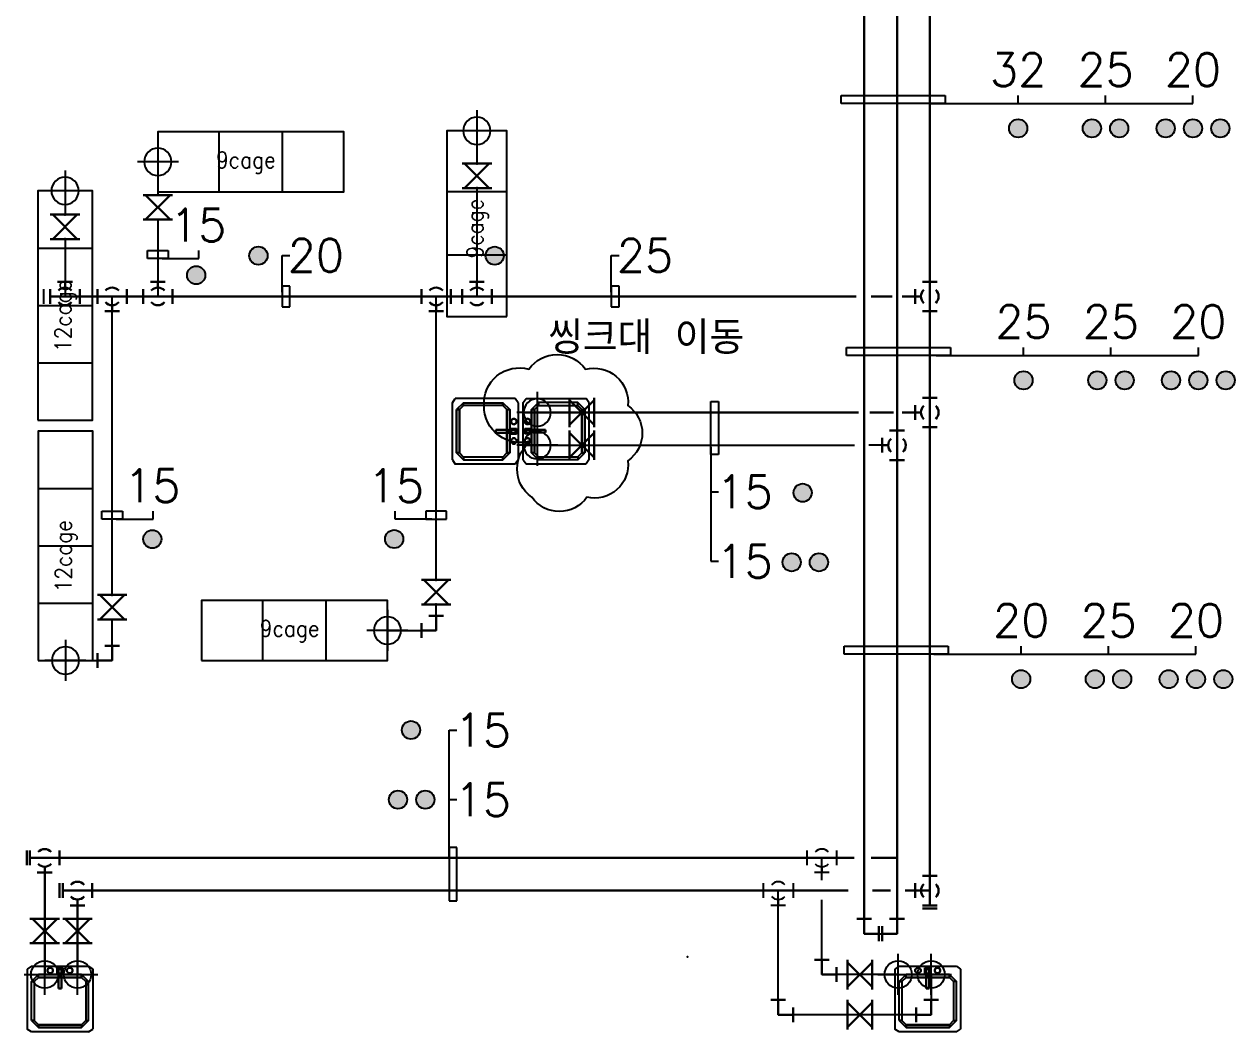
# Model space of a CAD drawing. Header units: millimetres. Extents: x 98929 to 11941380, y 952 to 54154.
# Drawn here: x 252587 to 263665, y 13896 to 23122 of the extents above; entities that cross this region are included whole.
import ezdxf
from ezdxf.enums import TextEntityAlignment as Align

# ---------------------------------------------------------------- set-up
doc = ezdxf.new("R2010")
doc.units = ezdxf.units.MM
doc.linetypes.add('HIDDEN', pattern=[0.375, 0.25, -0.125])
doc.linetypes.add('PHANTOM', pattern=[63.5, 31.75, -6.35, 6.35, -6.35, 6.35, -6.35])
for name, color, linetype, lineweight in [('-급수', 3, 'Continuous', 30), ('-급탕', 2, 'Continuous', 30), ('-환탕', 4, 'Continuous', 30)]:
    doc.layers.add(name, color=color, linetype=linetype, lineweight=lineweight)
for name, color, linetype in [('1', 1, 'Continuous'), ('5TXT', 7, 'Continuous'), ('ex', 1, 'Continuous'), ('pipe', 3, 'Continuous'), ('VENT', 7, 'HIDDEN'), ('빌트인', 8, 'Continuous')]:
    doc.layers.add(name, color=color, linetype=linetype)
doc.styles.add('굴림', font='simple.shx', dxfattribs={"bigfont": 'whgtxt.shx'})
doc.styles.add('으뜸체', font='simplex.shx', dxfattribs={"bigfont": 'whgtxt.shx'})

# ---------------------------------------------------------------- blocks, each defined once
blk = doc.blocks.new('SINK2')
at = {"layer": '빌트인'}
for p, q in [((-262, 600), (-300, 575)), ((-300, 25), (-300, 575)), ((-262, 600), (262, 600)), ((-198, 562), (-262, 498)), ((-262, 498), (-198, 562)), ((198, 562), (-198, 562)), ((-198, 562), (198, 562)), ((-198, 536), (-198, 562)), ((-198, 536), (-198, 562)), ((262, 498), (198, 562)), ((198, 562), (198, 536)), ((262, 498), (198, 562)), ((198, 536), (198, 562)), ((262, 600), (300, 575)), ((300, 25), (300, 575)), ((-262, 498), (-262, 140)), ((-262, 498), (-262, 140)), ((-236, 498), (-262, 498)), ((-236, 498), (-262, 498)), ((-236, 498), (-198, 536)), ((-198, 536), (-236, 498)), ((-236, 140), (-236, 498)), ((-236, 140), (-236, 498)), ((-198, 536), (198, 536)), ((198, 536), (-198, 536)), ((236, 498), (198, 536)), ((198, 536), (236, 498)), ((236, 140), (236, 498)), ((236, 498), (262, 498)), ((236, 140), (236, 498)), ((236, 498), (262, 498)), ((262, 498), (262, 140)), ((262, 498), (262, 140)), ((-262, 140), (-198, 76)), ((-262, 140), (-236, 140)), ((-198, 76), (-262, 140)), ((-262, 140), (-236, 140)), ((-198, 102), (-236, 140)), ((-236, 140), (-198, 102)), ((-13, 204), (-13, 89)), ((13, 204), (-13, 204)), ((-13, 204), (-13, 102)), ((13, 204), (-13, 204)), ((-13, 204), (13, 204)), ((13, 204), (-13, 204)), ((-13, 204), (-13, 102)), ((-13, 89), (-13, 204)), ((13, 89), (13, 204)), ((13, 102), (13, 204)), ((13, 204), (13, 102)), ((13, 89), (13, 204)), ((198, 76), (262, 140)), ((236, 140), (198, 102)), ((262, 140), (198, 76)), ((198, 102), (236, 140)), ((262, 140), (236, 140)), ((236, 140), (262, 140)), ((-262, 0), (-300, 25)), ((262, 0), (-262, 0)), ((198, 102), (-198, 102)), ((-198, 102), (198, 102)), ((-198, 76), (-198, 102)), ((-198, 102), (-198, 76)), ((-198, 76), (198, 76)), ((198, 76), (-198, 76)), ((-114, 45), (-115, 38)), ((-115, 38), (-114, 45)), ((-114, 45), (-115, 38)), ((-115, 38), (-114, 45)), ((-115, 38), (-114, 32)), ((-114, 32), (-115, 38)), ((-115, 38), (-114, 32)), ((-114, 32), (-115, 38)), ((-111, 51), (-114, 45)), ((-114, 45), (-111, 51)), ((-111, 51), (-114, 45)), ((-114, 45), (-111, 51)), ((-114, 32), (-111, 25)), ((-111, 25), (-114, 32)), ((-114, 32), (-111, 25)), ((-111, 25), (-114, 32)), ((-107, 56), (-111, 51)), ((-111, 51), (-107, 56)), ((-107, 56), (-111, 51)), ((-111, 51), (-107, 56)), ((-111, 25), (-107, 20)), ((-107, 20), (-111, 25)), ((-111, 25), (-107, 20)), ((-107, 20), (-111, 25)), ((-102, 60), (-107, 56)), ((-107, 56), (-102, 60)), ((-102, 60), (-107, 56)), ((-107, 56), (-102, 60)), ((-107, 20), (-102, 16)), ((-102, 16), (-107, 20)), ((-107, 20), (-102, 16)), ((-102, 16), (-107, 20)), ((-96, 63), (-102, 60)), ((-102, 60), (-96, 63)), ((-96, 63), (-102, 60)), ((-102, 60), (-96, 63)), ((-102, 16), (-96, 14)), ((-96, 14), (-102, 16)), ((-102, 16), (-96, 14)), ((-96, 14), (-102, 16)), ((-89, 64), (-96, 63)), ((-96, 63), (-89, 64)), ((-89, 64), (-96, 63)), ((-96, 63), (-89, 64)), ((-96, 14), (-89, 13)), ((-89, 13), (-96, 14)), ((-96, 14), (-89, 13)), ((-89, 13), (-96, 14)), ((-82, 63), (-89, 64)), ((-82, 63), (-89, 64)), ((-89, 64), (-82, 63)), ((-82, 63), (-89, 64)), ((-89, 13), (-82, 14)), ((-82, 14), (-89, 13)), ((-89, 13), (-82, 14)), ((-82, 14), (-89, 13)), ((-76, 60), (-82, 63)), ((-82, 63), (-76, 60)), ((-76, 60), (-82, 63)), ((-82, 63), (-76, 60)), ((-82, 14), (-76, 16)), ((-76, 16), (-82, 14)), ((-82, 14), (-76, 16)), ((-76, 16), (-82, 14)), ((-71, 56), (-76, 60)), ((-76, 60), (-71, 56)), ((-71, 56), (-76, 60)), ((-76, 60), (-71, 56)), ((-76, 16), (-71, 20)), ((-71, 20), (-76, 16)), ((-76, 16), (-71, 20)), ((-71, 20), (-76, 16)), ((-67, 51), (-71, 56)), ((-71, 56), (-67, 51)), ((-67, 51), (-71, 56)), ((-71, 56), (-67, 51)), ((-71, 20), (-67, 25)), ((-67, 25), (-71, 20)), ((-71, 20), (-67, 25)), ((-67, 25), (-71, 20)), ((-64, 45), (-67, 51)), ((-67, 51), (-64, 45)), ((-64, 45), (-67, 51)), ((-67, 51), (-64, 45)), ((-67, 25), (-64, 32)), ((-64, 32), (-67, 25)), ((-67, 25), (-64, 32)), ((-64, 32), (-67, 25)), ((-64, 38), (-64, 45)), ((-64, 45), (-64, 38)), ((-64, 38), (-64, 45)), ((-64, 45), (-64, 38)), ((-64, 32), (-64, 38)), ((-64, 38), (-64, 32)), ((-64, 32), (-64, 38)), ((-64, 38), (-64, 32)), ((-13, 64), (-25, 76)), ((-25, 76), (25, 76)), ((-25, 76), (-13, 64)), ((-25, 13), (-25, 76)), ((-13, 25), (-25, 13)), ((-13, 25), (-25, 13)), ((25, 13), (-25, 13)), ((13, 102), (-13, 102)), ((-13, 102), (13, 102)), ((-13, 64), (-13, 102)), ((-13, 102), (-13, 89)), ((-13, 102), (-13, 89)), ((-13, 64), (-13, 102)), ((-13, 89), (13, 89)), ((-13, 89), (13, 89)), ((-13, 25), (-13, 89)), ((-13, 89), (-13, 25)), ((13, 64), (-13, 64)), ((13, 64), (-13, 64)), ((-13, 25), (-13, 64)), ((13, 25), (-13, 25)), ((13, 25), (-13, 25)), ((13, 102), (13, 64)), ((13, 89), (13, 102)), ((13, 102), (13, 64)), ((13, 102), (13, 89)), ((13, 89), (13, 25)), ((13, 89), (13, 25)), ((25, 76), (13, 64)), ((13, 64), (25, 76)), ((13, 25), (13, 64)), ((13, 25), (25, 13)), ((13, 25), (25, 13)), ((25, 76), (25, 13)), ((67, 51), (64, 45)), ((64, 45), (67, 51)), ((67, 51), (64, 45)), ((64, 45), (67, 51)), ((64, 38), (64, 45)), ((64, 45), (64, 38)), ((64, 38), (64, 45)), ((64, 45), (64, 38)), ((64, 38), (64, 32)), ((64, 32), (64, 38)), ((64, 38), (64, 32)), ((64, 32), (64, 38)), ((64, 32), (67, 25)), ((67, 25), (64, 32)), ((64, 32), (67, 25)), ((67, 25), (64, 32)), ((71, 56), (67, 51)), ((67, 51), (71, 56)), ((71, 56), (67, 51)), ((67, 51), (71, 56)), ((67, 25), (71, 20)), ((71, 20), (67, 25)), ((67, 25), (71, 20)), ((71, 20), (67, 25)), ((76, 60), (71, 56)), ((71, 56), (76, 60)), ((76, 60), (71, 56)), ((71, 56), (76, 60)), ((71, 20), (76, 16)), ((76, 16), (71, 20)), ((71, 20), (76, 16)), ((76, 16), (71, 20)), ((82, 63), (76, 60)), ((76, 60), (82, 63)), ((82, 63), (76, 60)), ((76, 60), (82, 63)), ((76, 16), (82, 14)), ((82, 14), (76, 16)), ((76, 16), (82, 14)), ((82, 14), (76, 16)), ((89, 64), (82, 63)), ((82, 63), (89, 64)), ((89, 64), (82, 63)), ((82, 63), (89, 64)), ((82, 14), (89, 13)), ((89, 13), (82, 14)), ((82, 14), (89, 13)), ((89, 13), (82, 14)), ((96, 63), (89, 64)), ((89, 64), (96, 63)), ((96, 63), (89, 64)), ((89, 64), (96, 63)), ((89, 13), (96, 14)), ((96, 14), (89, 13)), ((89, 13), (96, 14)), ((96, 14), (89, 13)), ((102, 60), (96, 63)), ((96, 63), (102, 60)), ((102, 60), (96, 63)), ((96, 63), (102, 60)), ((96, 14), (102, 16)), ((102, 16), (96, 14)), ((96, 14), (102, 16)), ((102, 16), (96, 14)), ((107, 56), (102, 60)), ((102, 60), (107, 56)), ((107, 56), (102, 60)), ((102, 60), (107, 56)), ((102, 16), (107, 20)), ((107, 20), (102, 16)), ((102, 16), (107, 20)), ((107, 20), (102, 16)), ((111, 51), (107, 56)), ((107, 56), (111, 51)), ((111, 51), (107, 56)), ((107, 56), (111, 51)), ((107, 20), (111, 25)), ((111, 25), (107, 20)), ((107, 20), (111, 25)), ((111, 25), (107, 20)), ((114, 45), (111, 51)), ((111, 51), (114, 45)), ((114, 45), (111, 51)), ((111, 51), (114, 45)), ((111, 25), (114, 32)), ((114, 32), (111, 25)), ((111, 25), (114, 32)), ((114, 32), (111, 25)), ((115, 38), (114, 45)), ((114, 45), (115, 38)), ((115, 38), (114, 45)), ((114, 45), (115, 38)), ((114, 32), (115, 38)), ((115, 38), (114, 32)), ((114, 32), (115, 38)), ((115, 38), (114, 32)), ((198, 102), (198, 76)), ((198, 102), (198, 76)), ((262, 0), (300, 25))]:
    blk.add_line(p, q, dxfattribs=at)
blk = doc.blocks.new('rabbit')
at = {"layer": '빌트인', "linetype": 'Continuous', "lineweight": -3}
for p, q in [((-250, 525), (250, 525)), ((-250, 0), (250, 0)), ((-250, -525), (250, -525))]:
    blk.add_line(p, q, dxfattribs=at)
blk.add_lwpolyline([(-250, -1050), (250, -1050), (250, 1050), (-250, 1050)], close=True, dxfattribs=at)
blk = doc.blocks.new('rabbit2')
at = {"layer": '빌트인', "linetype": 'Continuous', "lineweight": -3}
for p, q in [((0, -275), (0, 275)), ((580, -275), (580, 275))]:
    blk.add_line(p, q, dxfattribs=at)
blk.add_lwpolyline([(-560, -275), (1140, -275), (1140, 275), (-560, 275)], close=True, dxfattribs=at)
blk = doc.blocks.new('P1')
at = {"layer": '1', "color": 1, "linetype": 'Continuous'}
for p, q in [((0, -112.5), (0, 112.5)), ((112.5, 0), (-112.5, 0))]:
    blk.add_line(p, q, dxfattribs=at)
at = {"layer": 'pipe', "color": 2}
blk.add_circle((0, 0), 75, dxfattribs=at)
blk = doc.blocks.new('SF30D2')
at = {"color": 2, "linetype": 'Continuous'}
for p, q in [((0.75, 1.5), (-0.75, 1.5)), ((1.5, -0.75), (1.5, 0.75)), ((-0.75, -1.5), (0.75, -1.5)), ((-0.75, -1.82), (0.75, -1.82))]:
    blk.add_line(p, q, dxfattribs=at)
at = {"color": 0, "linetype": 'Continuous'}
for p, q in [((0, -1.5), (0, 1.5)), ((0.9, 0), (1.5, 0))]:
    blk.add_line(p, q, dxfattribs=at)
at = {"color": 2, "linetype": 'Continuous'}
for start, end in [(131.8103, 228.1897), (311.8103, 408.1897)]:
    blk.add_arc((0, 0), 0.9, start, end, dxfattribs=at)
for p in [(0, 1.5), (1.5, 0)]:
    blk.add_point(p, dxfattribs=at)
blk = doc.blocks.new('SF31T')
at = {"color": 2, "linetype": 'Continuous'}
for p, q in [((-0.75, 1.5), (0.75, 1.5)), ((1.5, 0.75), (1.5, -0.75)), ((-0.75, -1.5), (0.75, -1.5))]:
    blk.add_line(p, q, dxfattribs=at)
at = {"color": 0, "linetype": 'Continuous'}
for p, q in [((0, 1.5), (0, -1.5)), ((1.5, 0), (0.9, 0))]:
    blk.add_line(p, q, dxfattribs=at)
at = {"color": 2, "linetype": 'Continuous'}
for start, end in [(131.8103, 228.1897), (311.8103, 408.1897)]:
    blk.add_arc((0, 0), 0.9, start, end, dxfattribs=at)
for p in [(0, 1.5), (1.5, 0), (0, -1.5)]:
    blk.add_point(p, dxfattribs=at)
blk = doc.blocks.new('SA20L')
at = {"color": 2, "linetype": 'Continuous'}
for p, q in [((1.59, 0.53), (0.53, 1.59)), ((0.53, -1.59), (1.59, -0.53))]:
    blk.add_line(p, q, dxfattribs=at)
at = {"color": 0, "linetype": 'Continuous'}
blk.add_lwpolyline([(1.06, -1.06), (0, 0), (1.06, 1.06)], dxfattribs=at)
at = {"color": 2, "linetype": 'Continuous'}
for p in [(1.06, 1.06), (1.06, -1.06)]:
    blk.add_point(p, dxfattribs=at)
blk = doc.blocks.new('VALG01')
at = {"color": 3, "linetype": 'Continuous'}
for p, q in [((-1.25, 1.5), (-1.25, -1.5)), ((1.25, 1.5), (1.25, -1.5))]:
    blk.add_line(p, q, dxfattribs=at)
at = {"color": 2, "linetype": 'Continuous'}
for p, q in [((-1.25, -1.25), (1.25, 1.25)), ((-1.25, 1.25), (1.25, -1.25))]:
    blk.add_line(p, q, dxfattribs=at)
at = {"color": 3, "linetype": 'Continuous'}
for p in [(-1.25, 0), (1.25, 0)]:
    blk.add_point(p, dxfattribs=at)
blk = doc.blocks.new('A$C2A6351C6')
at = {"xscale": 49.99999999999999, "yscale": 49.99999999999999, "zscale": 49.99999999999999, "rotation": 180}
blk.add_blockref('VALG01', (62.5, 75), dxfattribs=at)

msp = doc.modelspace()

# ---------------------------------------------------------------- hatches: boundary and pattern name
at = {"layer": '5TXT'}
h = msp.add_hatch(color=7, dxfattribs=at)
h.dxf.hatch_style = 1
edge = h.paths.add_edge_path()
edge.add_arc((261682.1, 22168.2), 83.3, -360, 0)
h = msp.add_hatch(color=7, dxfattribs=at)
h.dxf.hatch_style = 1
edge = h.paths.add_edge_path()
edge.add_arc((262357.1, 22168.2), 83.3, -360, 0)
h = msp.add_hatch(color=7, dxfattribs=at)
h.dxf.hatch_style = 1
edge = h.paths.add_edge_path()
edge.add_arc((262607.1, 22168.2), 83.3, -360, 0)
h = msp.add_hatch(color=7, dxfattribs=at)
h.dxf.hatch_style = 1
edge = h.paths.add_edge_path()
edge.add_arc((263032.1, 22168.2), 83.3, -360, 0)
h = msp.add_hatch(color=7, dxfattribs=at)
h.dxf.hatch_style = 1
edge = h.paths.add_edge_path()
edge.add_arc((263282.1, 22168.2), 83.3, -360, 0)
h = msp.add_hatch(color=7, dxfattribs=at)
h.dxf.hatch_style = 1
edge = h.paths.add_edge_path()
edge.add_arc((263532.1, 22168.2), 83.3, -360, 0)
h = msp.add_hatch(color=7, dxfattribs=at)
h.dxf.hatch_style = 1
edge = h.paths.add_edge_path()
edge.add_arc((254730.4, 21002.3), 83.3, -450, -90)
h = msp.add_hatch(color=7, dxfattribs=at)
h.dxf.hatch_style = 1
edge = h.paths.add_edge_path()
edge.add_arc((256892.7, 21002.2), 83.3, -450, -90)
h = msp.add_hatch(color=7, dxfattribs=at)
h.dxf.hatch_style = 1
edge = h.paths.add_edge_path()
edge.add_arc((254160.9, 20823.8), 83.3, -450, -90)
h = msp.add_hatch(color=7, dxfattribs=at)
h.dxf.hatch_style = 1
edge = h.paths.add_edge_path()
edge.add_arc((261731.2, 19861.4), 83.3, -360, 0)
h = msp.add_hatch(color=7, dxfattribs=at)
h.dxf.hatch_style = 1
edge = h.paths.add_edge_path()
edge.add_arc((262406.2, 19861.4), 83.3, -360, 0)
h = msp.add_hatch(color=7, dxfattribs=at)
h.dxf.hatch_style = 1
edge = h.paths.add_edge_path()
edge.add_arc((262656.2, 19861.4), 83.3, -360, 0)
h = msp.add_hatch(color=7, dxfattribs=at)
h.dxf.hatch_style = 1
edge = h.paths.add_edge_path()
edge.add_arc((263081.2, 19861.4), 83.3, -360, 0)
h = msp.add_hatch(color=7, dxfattribs=at)
h.dxf.hatch_style = 1
edge = h.paths.add_edge_path()
edge.add_arc((263331.2, 19861.4), 83.3, -360, 0)
h = msp.add_hatch(color=7, dxfattribs=at)
h.dxf.hatch_style = 1
edge = h.paths.add_edge_path()
edge.add_arc((263581.2, 19861.4), 83.3, -360, 0)
h = msp.add_hatch(color=7, dxfattribs=at)
h.dxf.hatch_style = 1
edge = h.paths.add_edge_path()
edge.add_arc((259709.7, 18831.9), 83.3, -450, -90)
h = msp.add_hatch(color=7, dxfattribs=at)
h.dxf.hatch_style = 1
edge = h.paths.add_edge_path()
edge.add_arc((253758.9, 18407.4), 83.3, -450, -90)
h = msp.add_hatch(color=7, dxfattribs=at)
h.dxf.hatch_style = 1
edge = h.paths.add_edge_path()
edge.add_arc((255972.8, 18407.7), 83.3, 630, 990, ccw=False)
h = msp.add_hatch(color=7, dxfattribs=at)
h.dxf.hatch_style = 1
edge = h.paths.add_edge_path()
edge.add_arc((259609.1, 18195.5), 83.3, -360, 0)
h = msp.add_hatch(color=7, dxfattribs=at)
h.dxf.hatch_style = 1
edge = h.paths.add_edge_path()
edge.add_arc((259859.1, 18195.5), 83.3, -360, 0)
h = msp.add_hatch(color=7, dxfattribs=at)
h.dxf.hatch_style = 1
edge = h.paths.add_edge_path()
edge.add_arc((261709.4, 17125.4), 83.3, -360, 0)
h = msp.add_hatch(color=7, dxfattribs=at)
h.dxf.hatch_style = 1
edge = h.paths.add_edge_path()
edge.add_arc((262384.4, 17125.4), 83.3, -360, 0)
h = msp.add_hatch(color=7, dxfattribs=at)
h.dxf.hatch_style = 1
edge = h.paths.add_edge_path()
edge.add_arc((262634.4, 17125.4), 83.3, -360, 0)
h = msp.add_hatch(color=7, dxfattribs=at)
h.dxf.hatch_style = 1
edge = h.paths.add_edge_path()
edge.add_arc((263059.4, 17125.4), 83.3, -360, 0)
h = msp.add_hatch(color=7, dxfattribs=at)
h.dxf.hatch_style = 1
edge = h.paths.add_edge_path()
edge.add_arc((263309.4, 17125.4), 83.3, -360, 0)
h = msp.add_hatch(color=7, dxfattribs=at)
h.dxf.hatch_style = 1
edge = h.paths.add_edge_path()
edge.add_arc((263559.4, 17125.4), 83.3, -360, 0)
h = msp.add_hatch(color=7, dxfattribs=at)
h.dxf.hatch_style = 1
edge = h.paths.add_edge_path()
edge.add_arc((256126.1, 16659.2), 83.3, -450, -90)
h = msp.add_hatch(color=7, dxfattribs=at)
h.dxf.hatch_style = 1
edge = h.paths.add_edge_path()
edge.add_arc((256007.3, 16022.2), 83.3, -360, 0)
h = msp.add_hatch(color=7, dxfattribs=at)
h.dxf.hatch_style = 1
edge = h.paths.add_edge_path()
edge.add_arc((256257.3, 16022.2), 83.3, -360, 0)

# ---------------------------------------------------------------- linework, layer by layer
at = {"layer": '-급수', "color": 4, "linetype": 'Continuous', "ltscale": 10}
msp.add_line((260273.7, 29137.2), (260273.7, 14794.7), dxfattribs=at)
at = {"layer": '-급수', "linetype": 'Continuous', "lineweight": -3}
for p, q in [((256729.6, 22186.4), (256729.6, 21846)), ((253810.5, 21861.4), (253810.5, 21557.4)), ((256729.6, 21621), (256729.6, 20629.6)), ((252960.5, 21596.4), (252960.5, 21379.5)), ((253810.5, 21332.4), (253810.5, 20629.6)), ((252960.5, 21154.5), (252960.5, 20629.6)), ((253391.4, 17896.3), (253391.4, 20629.6)), ((256356.2, 18034.4), (256356.2, 20629.6)), ((256356.2, 17571.4), (256356.2, 17809.4)), ((253391.4, 17296.4), (253391.4, 17671.3)), ((255910.5, 17571.4), (256356.2, 17571.4)), ((252964.5, 17296.4), (253391.4, 17296.4))]:
    msp.add_line(p, q, dxfattribs=at)
at = {"layer": '-급수', "color": 2, "linetype": 'Continuous', "lineweight": -3}
msp.add_line((252765.5, 20562.1), (252765.5, 20697.1), dxfattribs=at)
at = {"layer": '-급수', "linetype": 'Continuous', "ltscale": 10}
for p, q in [((260199.7, 20629.6, -0.3), (252960.5, 20629.6)), ((260530.6, 20629.6, -0.3), (260337.7, 20629.6, -0.3)), ((260738.7, 20629.6, -0.3), (260620.2, 20629.6, -0.3)), ((253074.6, 15189), (260126.1, 15189, -0.4)), ((260349.6, 15189, -0.4), (260515.2, 15189, -0.5)), ((260647.5, 15189, -0.5), (260873.7, 15189, -0.5)), ((253074.6, 14421.4), (253074.6, 15108))]:
    msp.add_line(p, q, dxfattribs=at)
at = {"layer": '-급수', "color": 4, "linetype": 'Continuous', "lineweight": -3}
msp.add_line((257154.1, 19267.1), (260184.4, 19267.1, -0.3), dxfattribs=at)
at = {"layer": '-급탕', "color": 4, "linetype": 'Continuous', "ltscale": 10}
for p, q in [((260573.7, 28572.2), (260573.7, 14794.7)), ((252774.6, 15489), (260180.6, 15489)), ((252774.6, 14421.4), (252774.6, 15408)), ((260336.2, 15489), (260573.7, 15489))]:
    msp.add_line(p, q, dxfattribs=at)
at = {"layer": '-급탕', "color": 3, "linetype": 'Continuous', "ltscale": 10}
for p, q in [((260221.3, 19567.1), (257157, 19567.1)), ((260540.7, 19567.1, -0.1), (260324.8, 19567.1)), ((260792.7, 19567.1, -0.3), (260619.9, 19567.1, -0.2))]:
    msp.add_line(p, q, dxfattribs=at)
at = {"layer": '-환탕', "color": 3, "linetype": 'Continuous', "ltscale": 10}
msp.add_line((260873.7, 28672.2, 0), (260873.7, 15189, -0.5), dxfattribs=at)
at = {"color": 2, "linetype": 'Continuous', "lineweight": -3}
for p, q in [((259751.2, 15421.5), (259751.2, 15556.5)), ((260021.2, 15556.5), (260021.2, 15421.5)), ((259953.7, 15354), (259818.7, 15354)), ((259352.1, 15121.5, -0.4), (259352.1, 15256.5, -0.4)), ((259622.1, 15256.5, -0.4), (259622.1, 15121.5, -0.4)), ((259554.6, 15054, -0.4), (259419.6, 15054, -0.4))]:
    msp.add_line(p, q, dxfattribs=at)
at = {"color": 4, "linetype": 'Continuous', "lineweight": -3}
msp.add_line((260021.2, 15489), (259751.2, 15489), dxfattribs=at)
at = {"color": 0, "linetype": 'Continuous', "lineweight": -3}
for p, q in [((259886.2, 15408), (259886.2, 15354)), ((259487.1, 15108, -0.4), (259487.1, 15054, -0.4))]:
    msp.add_line(p, q, dxfattribs=at)
at = {"color": 3, "linetype": 'Continuous', "lineweight": -3}
msp.add_line((259622.1, 15189, -0.4), (259352.1, 15189, -0.4), dxfattribs=at)
at = {"color": 2, "linetype": 'Continuous', "lineweight": -3}
for centre, start, end in [((259886.2, 15489), 41.80943, 138.1888), ((259886.2, 15489), 221.80943, 318.1888), ((259487.1, 15189, -0.4), 41.8085, 138.18787), ((259487.1, 15189, -0.4), 221.8085, 318.18787)]:
    msp.add_arc(centre, 81, start, end, dxfattribs=at)
at = {"color": 2, "linetype": 'Continuous'}
for p in [(259751.2, 15489), (259886.2, 15354), (259352.1, 15189, -0.4), (258655.6, 14582, -0.5)]:
    msp.add_point(p, dxfattribs=at)
at = {"layer": '5TXT', "color": 7}
for centre in [(261682.1, 22168.2), (262357.1, 22168.2), (262607.1, 22168.2), (263032.1, 22168.2), (263282.1, 22168.2), (263532.1, 22168.2), (254730.4, 21002.3), (256892.7, 21002.2), (254160.9, 20823.8), (261731.2, 19861.4), (262406.2, 19861.4), (262656.2, 19861.4), (263081.2, 19861.4), (263331.2, 19861.4), (263581.2, 19861.4), (259709.7, 18831.9), (253758.9, 18407.4), (255972.8, 18407.7), (259609.1, 18195.5), (259859.1, 18195.5), (261709.4, 17125.4), (262384.4, 17125.4), (262634.4, 17125.4), (263059.4, 17125.4), (263309.4, 17125.4), (263559.4, 17125.4), (256126.1, 16659.2), (256007.3, 16022.2), (256257.3, 16022.2)]:
    msp.add_circle(centre, 83.3, dxfattribs=at)
at = {"layer": 'ex', "ltscale": 3000}
for p, q in [((260062.6, 22396.8), (260062.6, 22468.8)), ((260062.6, 22468.8), (261015.5, 22468.8)), ((261015.5, 22396.8), (260062.6, 22396.8)), ((260882.1, 22396.8), (263282.1, 22396.8)), ((261682.1, 22396.8), (261682.1, 22468.8)), ((262482.1, 22396.8), (262482.1, 22468.8)), ((263282.1, 22396.7), (263282.1, 22468.7)), ((253716.5, 20976.9), (253716.5, 21048.9)), ((253716.5, 21048.9), (253904.5, 21048.9)), ((254186.4, 20976.9), (254186.4, 21048.9)), ((253904.5, 20976.9), (253716.5, 20976.9)), ((253848.2, 20976.9), (254186.4, 20976.9)), ((254946.7, 20667.3), (254946.7, 21005.4)), ((254946.7, 21005.4), (255018.7, 21005.4)), ((257958.7, 20667.3), (257958.7, 21005.4)), ((257958.7, 21005.4), (258030.7, 21005.4)), ((254946.7, 20723.6), (254946.7, 20535.6)), ((255018.7, 20535.6), (255018.7, 20723.6)), ((257958.7, 20723.6), (257958.7, 20535.6)), ((258030.7, 20535.6), (258030.7, 20723.6)), ((254946.7, 20535.6), (255018.7, 20535.6)), ((257958.7, 20535.6), (258030.7, 20535.6)), ((260111.7, 20090), (260111.7, 20162)), ((260111.7, 20162), (261064.5, 20162)), ((261731.2, 20090), (261731.2, 20162)), ((262531.2, 20090), (262531.2, 20162)), ((263331.2, 20090), (263331.2, 20162)), ((261064.5, 20090), (260111.7, 20090)), ((260931.2, 20090), (263331.2, 20090)), ((258869.7, 19668.9), (258941.7, 19668.9)), ((258869.7, 19180.9), (258869.7, 19668.9)), ((258941.7, 19668.9), (258941.7, 19180.9)), ((258869.7, 19248.8), (258869.7, 18204.3)), ((258869.7, 18841.3), (258941.7, 18841.3)), ((253297.4, 18591.3), (253297.4, 18663.3)), ((253297.4, 18663.3), (253485.4, 18663.3)), ((253767.3, 18591.3), (253767.3, 18663.3)), ((255980.3, 18591.3), (255980.3, 18663.3)), ((256450.2, 18663.3), (256262.1, 18663.3)), ((256450.2, 18591.3), (256450.2, 18663.3)), ((253485.4, 18591.3), (253297.4, 18591.3)), ((253429.1, 18591.3), (253767.3, 18591.3)), ((256318.5, 18591.3), (255980.3, 18591.3)), ((256262.1, 18591.3), (256450.2, 18591.3)), ((258869.7, 18204.3), (258941.7, 18204.3)), ((260089.8, 17354), (260089.8, 17426)), ((260089.8, 17426), (261042.7, 17426)), ((261709.4, 17354), (261709.4, 17426)), ((262509.4, 17354), (262509.4, 17426)), ((263309.4, 17354), (263309.4, 17426)), ((261042.7, 17354), (260089.8, 17354)), ((260909.4, 17354), (263309.4, 17354)), ((256474.7, 15494.7), (256474.7, 16659.2)), ((256474.7, 16659.2), (256546.7, 16659.2)), ((256474.7, 16022.2), (256546.7, 16022.2)), ((256474.7, 15582.6), (256474.7, 15094.6)), ((256546.7, 15094.6), (256546.7, 15582.6)), ((256474.7, 15094.6), (256546.7, 15094.6))]:
    msp.add_line(p, q, dxfattribs=at)
at = {"layer": 'ex', "linetype": 'PHANTOM', "ltscale": 2}
for p, q in [((261015.5, 22468.8), (261015.5, 22396.8)), ((253904.5, 21048.9), (253904.5, 20976.9)), ((255018.7, 20723.6), (254946.7, 20723.6)), ((258030.7, 20723.6), (257958.7, 20723.6)), ((261064.5, 20162), (261064.5, 20090)), ((258941.7, 19180.9), (258869.7, 19180.9)), ((253485.4, 18663.3), (253485.4, 18591.3)), ((256262.1, 18663.3), (256262.1, 18591.3)), ((261042.7, 17426), (261042.7, 17354)), ((256546.7, 15582.6), (256474.7, 15582.6))]:
    msp.add_line(p, q, dxfattribs=at)
at = {"layer": 'VENT', "color": 4, "linetype": 'Continuous', "lineweight": -3}
for p, q in [((260492.7, 19266.6), (260315.6, 19266.6)), ((259886.2, 15284.3), (259886.2, 15489)), ((259886.2, 14421.4), (259886.2, 15104.9)), ((260273.7, 14794.7), (260573.7, 14794.7)), ((260585.3, 14421.4), (259886.2, 14421.4))]:
    msp.add_line(p, q, dxfattribs=at)
at = {"layer": 'VENT', "color": 3, "linetype": 'Continuous', "lineweight": -3}
for p, q in [((259487.1, 14052.8), (259487.1, 15189, -0.4)), ((260885.3, 14421.4), (260885.3, 14052.8)), ((260885.3, 14052.8), (259487.1, 14052.8))]:
    msp.add_line(p, q, dxfattribs=at)
msp.add_lwpolyline([(257736.6, 18791.5, -0.5205671), (257232, 18791.5, -0.5205671), (257232, 19309.2, -0.5205671), (256795.5, 19629.3, -0.5205671), (257204.7, 19963, -0.5205671), (257723, 19963, -0.5205671), (258111.7, 19629.3, -0.5205671), (258111.7, 19125.2, -0.5205671)], format="xyb", close=True, dxfattribs=at)
at = {"layer": '빌트인', "color": 0}
for p, q in [((256505.8, 19656.6), (256531.3, 19694.7)), ((256505.8, 19132.8), (256505.8, 19656.6)), ((257080.4, 19694.7), (256531.3, 19694.7)), ((256607.6, 19656.6), (256544, 19592.9)), ((256607.6, 19656.6), (256544, 19592.9)), ((256607.6, 19631.1), (256569.5, 19592.9)), ((256569.5, 19592.9), (256607.6, 19631.1)), ((256607.6, 19656.6), (256965.8, 19656.6)), ((256607.6, 19631.1), (256607.6, 19656.6)), ((256607.6, 19656.6), (256965.8, 19656.6)), ((256607.6, 19631.1), (256607.6, 19656.6)), ((256965.8, 19631.1), (256607.6, 19631.1)), ((256965.8, 19631.1), (256607.6, 19631.1)), ((257029.4, 19592.9), (256965.8, 19656.6)), ((256965.8, 19656.6), (256965.8, 19631.1)), ((256965.8, 19656.6), (257029.4, 19592.9)), ((256965.8, 19631.1), (256965.8, 19656.6)), ((256965.8, 19631.1), (257004, 19592.9)), ((257004, 19592.9), (256965.8, 19631.1)), ((257105.8, 19656.6), (257080.4, 19694.7)), ((257105.8, 19656.6), (257105.8, 19132.8)), ((256544, 19592.9), (256544, 19196.5)), ((256544, 19592.9), (256569.5, 19592.9)), ((256544, 19196.5), (256544, 19592.9)), ((256569.5, 19592.9), (256544, 19592.9)), ((256569.5, 19196.5), (256569.5, 19592.9)), ((256569.5, 19592.9), (256569.5, 19196.5)), ((257004, 19592.9), (257004, 19196.5)), ((257004, 19592.9), (257029.4, 19592.9)), ((257004, 19196.5), (257004, 19592.9)), ((257004, 19592.9), (257029.4, 19592.9)), ((257029.4, 19196.5), (257029.4, 19592.9)), ((257029.4, 19592.9), (257029.4, 19196.5)), ((257045.6, 19496.5), (257043, 19490.3)), ((257043, 19490.3), (257045.6, 19496.5)), ((257045.6, 19496.5), (257043, 19490.3)), ((257043, 19490.3), (257045.6, 19496.5)), ((257049.6, 19501.8), (257045.6, 19496.5)), ((257045.6, 19496.5), (257049.6, 19501.8)), ((257049.6, 19501.8), (257045.6, 19496.5)), ((257045.6, 19496.5), (257049.6, 19501.8)), ((257054.9, 19505.8), (257049.6, 19501.8)), ((257049.6, 19501.8), (257054.9, 19505.8)), ((257054.9, 19505.8), (257049.6, 19501.8)), ((257049.6, 19501.8), (257054.9, 19505.8)), ((257061.1, 19508.4), (257054.9, 19505.8)), ((257054.9, 19505.8), (257061.1, 19508.4)), ((257061.1, 19508.4), (257054.9, 19505.8)), ((257054.9, 19505.8), (257061.1, 19508.4)), ((257067.6, 19509.2), (257061.1, 19508.4)), ((257061.1, 19508.4), (257067.6, 19509.2)), ((257067.6, 19509.2), (257061.1, 19508.4)), ((257061.1, 19508.4), (257067.6, 19509.2)), ((257074.2, 19508.4), (257067.6, 19509.2)), ((257067.6, 19509.2), (257074.2, 19508.4)), ((257074.2, 19508.4), (257067.6, 19509.2)), ((257067.6, 19509.2), (257074.2, 19508.4)), ((257080.4, 19505.8), (257074.2, 19508.4)), ((257074.2, 19508.4), (257080.4, 19505.8)), ((257080.4, 19505.8), (257074.2, 19508.4)), ((257074.2, 19508.4), (257080.4, 19505.8)), ((257085.6, 19501.8), (257080.4, 19505.8)), ((257080.4, 19505.8), (257085.6, 19501.8)), ((257085.6, 19501.8), (257080.4, 19505.8)), ((257080.4, 19505.8), (257085.6, 19501.8)), ((257089.7, 19496.5), (257085.6, 19501.8)), ((257085.6, 19501.8), (257089.7, 19496.5)), ((257089.7, 19496.5), (257085.6, 19501.8)), ((257085.6, 19501.8), (257089.7, 19496.5)), ((257092.2, 19490.3), (257089.7, 19496.5)), ((257089.7, 19496.5), (257092.2, 19490.3)), ((257092.2, 19490.3), (257089.7, 19496.5)), ((257089.7, 19496.5), (257092.2, 19490.3)), ((256902.2, 19407.4), (256902.2, 19381.9)), ((257016.7, 19407.4), (256902.2, 19407.4)), ((256902.2, 19407.4), (256902.2, 19381.9)), ((257004, 19407.4), (256902.2, 19407.4)), ((256902.2, 19381.9), (256902.2, 19407.4)), ((256902.2, 19407.4), (256902.2, 19381.9)), ((256902.2, 19407.4), (257004, 19407.4)), ((257016.7, 19407.4), (256902.2, 19407.4)), ((257004, 19407.4), (257004, 19381.9)), ((257004, 19407.4), (257042.2, 19407.4)), ((257004, 19381.9), (257004, 19407.4)), ((257016.7, 19407.4), (257004, 19407.4)), ((257004, 19407.4), (257042.2, 19407.4)), ((257004, 19407.4), (257016.7, 19407.4)), ((257016.7, 19381.9), (257016.7, 19407.4)), ((257016.7, 19407.4), (257080.4, 19407.4)), ((257016.7, 19381.9), (257016.7, 19407.4)), ((257016.7, 19407.4), (257080.4, 19407.4)), ((257029.4, 19420.1), (257042.2, 19407.4)), ((257029.4, 19369.2), (257029.4, 19420.1)), ((257029.4, 19420.1), (257093.1, 19420.1)), ((257042.2, 19407.4), (257029.4, 19420.1)), ((257043, 19490.3), (257042.2, 19483.8)), ((257042.2, 19483.8), (257043, 19490.3)), ((257043, 19490.3), (257042.2, 19483.8)), ((257042.2, 19483.8), (257043, 19490.3)), ((257042.2, 19483.8), (257043, 19477.2)), ((257043, 19477.2), (257042.2, 19483.8)), ((257042.2, 19483.8), (257043, 19477.2)), ((257043, 19477.2), (257042.2, 19483.8)), ((257042.2, 19407.4), (257042.2, 19381.9)), ((257042.2, 19407.4), (257042.2, 19381.9)), ((257080.4, 19407.4), (257042.2, 19407.4)), ((257043, 19477.2), (257045.6, 19471)), ((257045.6, 19471), (257043, 19477.2)), ((257043, 19477.2), (257045.6, 19471)), ((257045.6, 19471), (257043, 19477.2)), ((257045.6, 19471), (257049.6, 19465.8)), ((257049.6, 19465.8), (257045.6, 19471)), ((257045.6, 19471), (257049.6, 19465.8)), ((257049.6, 19465.8), (257045.6, 19471)), ((257049.6, 19465.8), (257054.9, 19461.7)), ((257054.9, 19461.7), (257049.6, 19465.8)), ((257049.6, 19465.8), (257054.9, 19461.7)), ((257054.9, 19461.7), (257049.6, 19465.8)), ((257054.9, 19461.7), (257061.1, 19459.2)), ((257061.1, 19459.2), (257054.9, 19461.7)), ((257054.9, 19461.7), (257061.1, 19459.2)), ((257061.1, 19459.2), (257054.9, 19461.7)), ((257067.6, 19458.3), (257061.1, 19459.2)), ((257061.1, 19459.2), (257067.6, 19458.3)), ((257067.6, 19458.3), (257061.1, 19459.2)), ((257061.1, 19459.2), (257067.6, 19458.3)), ((257067.6, 19458.3), (257074.2, 19459.2)), ((257074.2, 19459.2), (257067.6, 19458.3)), ((257067.6, 19458.3), (257074.2, 19459.2)), ((257074.2, 19459.2), (257067.6, 19458.3)), ((257074.2, 19459.2), (257080.4, 19461.7)), ((257080.4, 19461.7), (257074.2, 19459.2)), ((257074.2, 19459.2), (257080.4, 19461.7)), ((257080.4, 19461.7), (257074.2, 19459.2)), ((257080.4, 19461.7), (257085.6, 19465.8)), ((257085.6, 19465.8), (257080.4, 19461.7)), ((257080.4, 19461.7), (257085.6, 19465.8)), ((257085.6, 19465.8), (257080.4, 19461.7)), ((257080.4, 19407.4), (257093.1, 19420.1)), ((257080.4, 19407.4), (257093.1, 19420.1)), ((257080.4, 19407.4), (257080.4, 19381.9)), ((257080.4, 19407.4), (257080.4, 19381.9)), ((257085.6, 19465.8), (257089.7, 19471)), ((257089.7, 19471), (257085.6, 19465.8)), ((257085.6, 19465.8), (257089.7, 19471)), ((257089.7, 19471), (257085.6, 19465.8)), ((257089.7, 19471), (257092.2, 19477.2)), ((257092.2, 19477.2), (257089.7, 19471)), ((257089.7, 19471), (257092.2, 19477.2)), ((257092.2, 19477.2), (257089.7, 19471)), ((257093.1, 19483.8), (257092.2, 19490.3)), ((257092.2, 19490.3), (257093.1, 19483.8)), ((257093.1, 19483.8), (257092.2, 19490.3)), ((257092.2, 19490.3), (257093.1, 19483.8)), ((257092.2, 19477.2), (257093.1, 19483.8)), ((257093.1, 19483.8), (257092.2, 19477.2)), ((257092.2, 19477.2), (257093.1, 19483.8)), ((257093.1, 19483.8), (257092.2, 19477.2)), ((257093.1, 19420.1), (257093.1, 19369.2)), ((256902.2, 19381.9), (257016.7, 19381.9)), ((256902.2, 19381.9), (257004, 19381.9)), ((256902.2, 19381.9), (257004, 19381.9)), ((257016.7, 19381.9), (256902.2, 19381.9)), ((257042.2, 19381.9), (257004, 19381.9)), ((257004, 19381.9), (257016.7, 19381.9)), ((257004, 19381.9), (257016.7, 19381.9)), ((257042.2, 19381.9), (257004, 19381.9)), ((257080.4, 19381.9), (257016.7, 19381.9)), ((257016.7, 19381.9), (257080.4, 19381.9)), ((257042.2, 19381.9), (257029.4, 19369.2)), ((257029.4, 19369.2), (257042.2, 19381.9)), ((257093.1, 19369.2), (257029.4, 19369.2)), ((257080.4, 19381.9), (257042.2, 19381.9)), ((257043, 19312.2), (257042.2, 19305.6)), ((257043, 19312.2), (257042.2, 19305.6)), ((257042.2, 19305.6), (257043, 19312.2)), ((257043, 19312.2), (257042.2, 19305.6)), ((257042.2, 19305.6), (257043, 19299)), ((257043, 19299), (257042.2, 19305.6)), ((257042.2, 19305.6), (257043, 19299)), ((257043, 19299), (257042.2, 19305.6)), ((257045.6, 19318.3), (257043, 19312.2)), ((257043, 19312.2), (257045.6, 19318.3)), ((257045.6, 19318.3), (257043, 19312.2)), ((257043, 19312.2), (257045.6, 19318.3)), ((257043, 19299), (257045.6, 19292.8)), ((257045.6, 19292.8), (257043, 19299)), ((257043, 19299), (257045.6, 19292.8)), ((257045.6, 19292.8), (257043, 19299)), ((257049.6, 19323.6), (257045.6, 19318.3)), ((257045.6, 19318.3), (257049.6, 19323.6)), ((257049.6, 19323.6), (257045.6, 19318.3)), ((257045.6, 19318.3), (257049.6, 19323.6)), ((257045.6, 19292.8), (257049.6, 19287.6)), ((257049.6, 19287.6), (257045.6, 19292.8)), ((257045.6, 19292.8), (257049.6, 19287.6)), ((257049.6, 19287.6), (257045.6, 19292.8)), ((257054.9, 19327.6), (257049.6, 19323.6)), ((257049.6, 19323.6), (257054.9, 19327.6)), ((257054.9, 19327.6), (257049.6, 19323.6)), ((257049.6, 19323.6), (257054.9, 19327.6)), ((257049.6, 19287.6), (257054.9, 19283.6)), ((257054.9, 19283.6), (257049.6, 19287.6)), ((257049.6, 19287.6), (257054.9, 19283.6)), ((257054.9, 19283.6), (257049.6, 19287.6)), ((257061.1, 19330.2), (257054.9, 19327.6)), ((257054.9, 19327.6), (257061.1, 19330.2)), ((257061.1, 19330.2), (257054.9, 19327.6)), ((257054.9, 19327.6), (257061.1, 19330.2)), ((257054.9, 19283.6), (257061.1, 19281)), ((257061.1, 19281), (257054.9, 19283.6)), ((257054.9, 19283.6), (257061.1, 19281)), ((257061.1, 19281), (257054.9, 19283.6)), ((257067.6, 19331), (257061.1, 19330.2)), ((257061.1, 19330.2), (257067.6, 19331)), ((257067.6, 19331), (257061.1, 19330.2)), ((257061.1, 19330.2), (257067.6, 19331)), ((257061.1, 19281), (257067.6, 19280.1)), ((257067.6, 19280.1), (257061.1, 19281)), ((257061.1, 19281), (257067.6, 19280.1)), ((257067.6, 19280.1), (257061.1, 19281)), ((257074.2, 19330.2), (257067.6, 19331)), ((257067.6, 19331), (257074.2, 19330.2)), ((257074.2, 19330.2), (257067.6, 19331)), ((257067.6, 19331), (257074.2, 19330.2)), ((257067.6, 19280.1), (257074.2, 19281)), ((257074.2, 19281), (257067.6, 19280.1)), ((257067.6, 19280.1), (257074.2, 19281)), ((257074.2, 19281), (257067.6, 19280.1)), ((257080.4, 19327.6), (257074.2, 19330.2)), ((257074.2, 19330.2), (257080.4, 19327.6)), ((257080.4, 19327.6), (257074.2, 19330.2)), ((257074.2, 19330.2), (257080.4, 19327.6)), ((257074.2, 19281), (257080.4, 19283.6)), ((257080.4, 19283.6), (257074.2, 19281)), ((257074.2, 19281), (257080.4, 19283.6)), ((257080.4, 19283.6), (257074.2, 19281)), ((257080.4, 19381.9), (257093.1, 19369.2)), ((257080.4, 19381.9), (257093.1, 19369.2)), ((257085.6, 19323.6), (257080.4, 19327.6)), ((257080.4, 19327.6), (257085.6, 19323.6)), ((257085.6, 19323.6), (257080.4, 19327.6)), ((257080.4, 19327.6), (257085.6, 19323.6)), ((257080.4, 19283.6), (257085.6, 19287.6)), ((257085.6, 19287.6), (257080.4, 19283.6)), ((257080.4, 19283.6), (257085.6, 19287.6)), ((257085.6, 19287.6), (257080.4, 19283.6)), ((257089.7, 19318.3), (257085.6, 19323.6)), ((257085.6, 19323.6), (257089.7, 19318.3)), ((257089.7, 19318.3), (257085.6, 19323.6)), ((257085.6, 19323.6), (257089.7, 19318.3)), ((257085.6, 19287.6), (257089.7, 19292.8)), ((257089.7, 19292.8), (257085.6, 19287.6)), ((257085.6, 19287.6), (257089.7, 19292.8)), ((257089.7, 19292.8), (257085.6, 19287.6)), ((257092.2, 19312.2), (257089.7, 19318.3)), ((257089.7, 19318.3), (257092.2, 19312.2)), ((257092.2, 19312.2), (257089.7, 19318.3)), ((257089.7, 19318.3), (257092.2, 19312.2)), ((257089.7, 19292.8), (257092.2, 19299)), ((257092.2, 19299), (257089.7, 19292.8)), ((257089.7, 19292.8), (257092.2, 19299)), ((257092.2, 19299), (257089.7, 19292.8)), ((257093.1, 19305.6), (257092.2, 19312.2)), ((257092.2, 19312.2), (257093.1, 19305.6)), ((257093.1, 19305.6), (257092.2, 19312.2)), ((257092.2, 19312.2), (257093.1, 19305.6)), ((257092.2, 19299), (257093.1, 19305.6)), ((257093.1, 19305.6), (257092.2, 19299)), ((257092.2, 19299), (257093.1, 19305.6)), ((257093.1, 19305.6), (257092.2, 19299)), ((256544, 19196.5), (256607.6, 19132.8)), ((256569.5, 19196.5), (256544, 19196.5)), ((256607.6, 19132.8), (256544, 19196.5)), ((256569.5, 19196.5), (256544, 19196.5)), ((256607.6, 19158.3), (256569.5, 19196.5)), ((256569.5, 19196.5), (256607.6, 19158.3)), ((256965.8, 19132.8), (257029.4, 19196.5)), ((257004, 19196.5), (256965.8, 19158.3)), ((257029.4, 19196.5), (256965.8, 19132.8)), ((256965.8, 19158.3), (257004, 19196.5)), ((257029.4, 19196.5), (257004, 19196.5)), ((257004, 19196.5), (257029.4, 19196.5)), ((256505.8, 19132.8), (256531.3, 19094.7)), ((257080.4, 19094.7), (256531.3, 19094.7)), ((256965.8, 19158.3), (256607.6, 19158.3)), ((256965.8, 19158.3), (256607.6, 19158.3)), ((256607.6, 19158.3), (256607.6, 19132.8)), ((256607.6, 19158.3), (256607.6, 19132.8)), ((256607.6, 19132.8), (256965.8, 19132.8)), ((256607.6, 19132.8), (256965.8, 19132.8)), ((256965.8, 19132.8), (256965.8, 19158.3)), ((256965.8, 19132.8), (256965.8, 19158.3)), ((257105.8, 19132.8), (257080.4, 19094.7))]:
    msp.add_line(p, q, dxfattribs=at)

# ---------------------------------------------------------------- block references
at = {"layer": '-급수', "linetype": 'Continuous', "ltscale": 10}
for name, p, xscale, yscale, zscale, rotation in [('A$C2A6351C6', (256594.6, 21846), 1.8, 1.8, 1.8, 270), ('A$C2A6351C6', (253675.5, 21557.4), 1.8, 1.8, 1.8, 270), ('A$C2A6351C6', (252825.5, 21379.5), 1.8, 1.8, 1.8, 270), ('SF31T', (252960.5, 20629.6), -90, 90, 90, 270), ('SF31T', (253810.5, 20629.6), -90, 90, 90, 270), ('SF31T', (256729.6, 20629.6), -90, 90, 90, 270), ('SF31T', (253391.4, 20629.6), 90, 90, 90, 270), ('SF31T', (256356.2, 20629.6), 90, 90, 90, 270), ('SF31T', (260873.7, 19567.1, -0.3), 90, 90, 90, 180), ('A$C2A6351C6', (256221.2, 18034.4), 1.8, 1.8, 1.8, 270), ('A$C2A6351C6', (253256.4, 17896.3), 1.8, 1.8, 1.8, 270), ('SA20L', (256356.2, 17571.4), -89.99999999996892, 89.99999999996892, 89.99999999996892, 314.9999999999057), ('SA20L', (253391.4, 17296.4), -89.99999999996892, 89.99999999996892, 89.99999999996892, 314.9999999999057), ('SF30D2', (260873.7, 15189, -0.5), -89.99999999998857, 89.99999999999923, 90, 359.999090495019), ('SF30D2', (253074.6, 15189), 90, 90, 90, 270), ('A$C2A6351C6', (252910, 14706.6, 0.5), 1.799999999988358, 1.799999999988358, 1.8, 90), ('A$C2A6351C6', (253209.6, 14706.6, 0.5), 1.799999999988358, 1.799999999988358, 1.8, 90), ('A$C2A6351C6', (260122, 14284.9, 0.5), 1.799999999988509, 1.799999999988529, 1.8, 2.346951123510912e-05), ('SA20L', (259487.1, 14052.8), 89.99999999994043, 89.99999999996753, 89.99999999996892, 45.00002346880285), ('A$C2A6351C6', (260120.7, 13917.6, 0.5), 1.799999999988509, 1.799999999988529, 1.8, 2.346951123510912e-05), ('SA20L', (260885.3, 14052.8), 89.99999999995794, 89.99999999994934, 89.99999999996892, 135.0000469376254)]:
    msp.add_blockref(name, p, dxfattribs=dict(at, xscale=xscale, yscale=yscale, zscale=zscale, rotation=rotation))
for name, p, xscale, yscale, zscale in [('SF31T', (260873.7, 20629.6, -0.3), -90, 90, 90), ('A$C2A6351C6', (257578.2, 19432.2), 1.799999999988358, 1.799999999988358, 1.8), ('A$C2A6351C6', (257577.9, 19132.1), 1.799999999988358, 1.799999999988358, 1.8)]:
    msp.add_blockref(name, p, dxfattribs=dict(at, xscale=xscale, yscale=yscale, zscale=zscale))
at = {"layer": '-급탕', "color": 4, "linetype": 'Continuous', "ltscale": 10, "xscale": -90, "yscale": 90, "zscale": 90}
msp.add_blockref('SF31T', (260573.7, 19266.6), dxfattribs=at)
at = {"layer": '-급탕', "color": 4, "linetype": 'Continuous', "ltscale": 10, "xscale": 90, "yscale": 90, "zscale": 90, "rotation": 270}
msp.add_blockref('SF30D2', (252774.6, 15489), dxfattribs=at)
at = {"layer": '-환탕', "linetype": 'Continuous', "ltscale": 10, "zscale": 89.99999999996892}
for p, xscale, yscale, rotation in [((260273.7, 14794.7), 89.99999999994043, 89.99999999996726, 45.00002346880285), ((260573.7, 14794.7), 89.99999999993736, 89.99999999994934, 135.0000469374812), ((259886.2, 14421.4), 89.99999999994043, 89.99999999996753, 45.00002346880285)]:
    msp.add_blockref('SA20L', p, dxfattribs=dict(at, xscale=xscale, yscale=yscale, rotation=rotation))
at = {"layer": 'pipe', "yscale": 1.666666666666667, "zscale": 1.666666666666667}
for p, xscale, rotation in [((256729.6, 22146.3), -1.666666666666667, 180), ((253810.5, 21861.4), -1.666666666666667, 180), ((252960.5, 21596.4), -1.666666666666667, 180), ((257282, 19567.1), -1.666666666666657, 180), ((257282, 19267.1), -1.666666666666657, 180), ((255910.5, 17571.4), -1.666666666666667, 180), ((252964.5, 17296.4), -1.666666666666667, 180), ((252774.6, 14421.4), 1.666666666666667, 270), ((253074.6, 14421.4), 1.666666666666667, 270), ((260585.3, 14421.4), 1.666666666666667, 270), ((260885.3, 14421.4), 1.666666666666667, 270)]:
    msp.add_blockref('P1', p, dxfattribs=dict(at, xscale=xscale, rotation=rotation))
at = {"layer": '빌트인', "linetype": 'Continuous', "lineweight": -3}
for name, p in [('rabbit2', (254370.5, 21861.4)), ('rabbit', (252960.5, 20546.4)), ('rabbit', (252964.5, 18346.4)), ('rabbit2', (254770.5, 17571.4))]:
    msp.add_blockref(name, p, dxfattribs=at)
at = {"layer": '빌트인', "linetype": 'Continuous', "lineweight": -3, "rotation": 90}
msp.add_blockref('rabbit2', (256729.6, 21006.3), dxfattribs=at)
at = {"layer": '빌트인', "lineweight": -3}
for p, rotation in [((257154.1, 19395.7), 270), ((252914.5, 14496.4), 180), ((260854.6, 14496.4), 180)]:
    msp.add_blockref('SINK2', p, dxfattribs=dict(at, rotation=rotation))

# ---------------------------------------------------------------- texts
at = {"layer": '5TXT', "color": 7, "style": '굴림'}
for s, p in [('32', (261682.1, 22705.7)), ('25', (262482.1, 22705.7)), ('20', (263282.1, 22705.7)), ('15', (254178.5, 21282.3)), ('20', (255255.6, 21005.4)), ('25', (258267.7, 21005.4)), ('25', (261731.2, 20399)), ('25', (262531.2, 20399)), ('20', (263331.2, 20399)), ('씽크대 이동', (258278.5, 20251.6)), ('15', (253759.4, 18896.7)), ('15', (255988.2, 18896.7)), ('15', (259178.7, 18841.3)), ('15', (259178.7, 18204.3)), ('20', (261709.4, 17662.9)), ('25', (262509.4, 17662.9)), ('20', (263309.4, 17662.9)), ('15', (256783.7, 16659.2)), ('15', (256783.7, 16022.2))]:
    msp.add_text(s, height=300, dxfattribs=at).set_placement(p, align=Align.MIDDLE_CENTER)
at = {"layer": 'VENT', "style": '으뜸체', "width": 0.9}
for p in [(254343.2, 21804.7, -2807), (254743.2, 17514.7, -2807)]:
    msp.add_text('9cage', height=150, dxfattribs=at).set_placement(p)
for s, p in [('9cage', (256786.3, 20979, -2807)), ('12cage', (253016.3, 20120.8, -2807)), ('12cage', (253020.3, 17920.8, -2807))]:
    msp.add_text(s, height=150, rotation=90, dxfattribs=at).set_placement(p)

doc.saveas('drawing.dxf')
